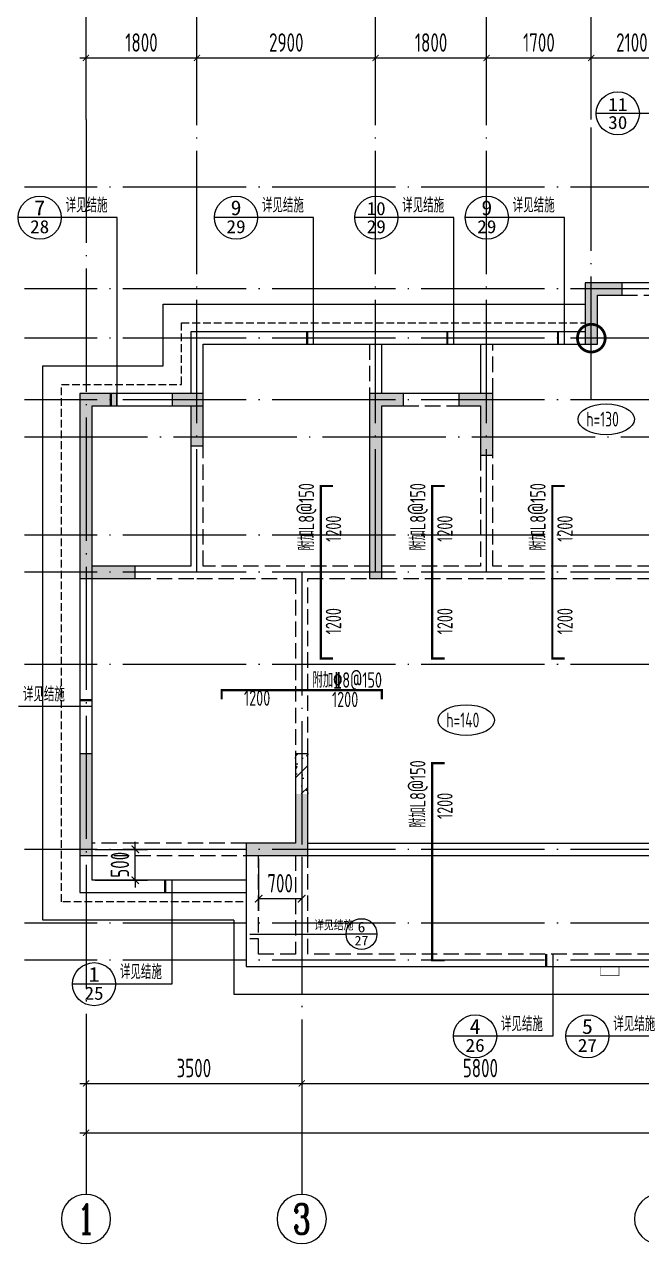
# Model space of a CAD drawing. Extents: x -668857 to 143095, y -247466 to 228182.
# Drawn here: x -214522 to -204506, y -149227 to -129433 of the extents above; entities that cross this region are included whole.
import ezdxf
from ezdxf.enums import TextEntityAlignment as Align

# ---------------------------------------------------------------- set-up
doc = ezdxf.new("R2010")
doc.units = 0
doc.header["$LTSCALE"] = 1000
for name, pattern in [('#P_--_20B1_001_t3$0$DASH', [0.35, 0.25, -0.1]), ('DASH', [0.35, 0.25, -0.1]), ('DOTE', [2.4200000000000004, 2, -0.2, 0.02, -0.2])]:
    doc.linetypes.add(name, pattern=pattern)
doc.layers.get('0').update_dxf_attribs({"linetype": 'CONTINUOUS'})
doc.layers.get('DEFPOINTS').update_dxf_attribs({"linetype": 'CONTINUOUS'})
doc.layers.add('+公共字体', color=7, linetype='CONTINUOUS', lineweight=20)
for name, color, linetype in [('A-AXIS', 1, 'CONTINUOUS'), ('A-DOTE', 10, 'DOTE'), ('AXIS_NUM', 7, 'CONTINUOUS'), ('DIM_IDEN', 67, 'CONTINUOUS'), ('HATCH', 8, 'CONTINUOUS'), ('PUB_TEXT', 2, 'CONTINUOUS'), ('ROOF', 183, 'CONTINUOUS'), ('S-B板标注', 3, 'CONTINUOUS'), ('S-B板配筋', 6, 'CONTINUOUS'), ('S-B板配筋号', 7, 'CONTINUOUS'), ('S-C承台编号', 6, 'CONTINUOUS'), ('S-L主梁线', 4, 'DASH'), ('S-Q墙填充', 252, 'CONTINUOUS'), ('S-Q墙实线', 6, 'CONTINUOUS'), ('S-Q墙标注', 3, 'CONTINUOUS'), ('S-Y一般标注', 3, 'CONTINUOUS'), ('看线', 251, 'CONTINUOUS')]:
    doc.layers.add(name, color=color, linetype=linetype)
doc.styles.add('_TCH_AXIS', font='COMPLEX', dxfattribs={"bigfont": 'GBCBIG'})
doc.styles.add('_TCH_LABEL', font='simhei.ttf')
doc.styles.add('TSSD_Axis', font='complex.shx', dxfattribs={"width": 0.7, "bigfont": 'hztxt.shx'})
doc.styles.add('TSSD_DIMENSION', font='Tssdeng.shx', dxfattribs={"width": 0.7, "bigfont": 'tssdchn.shx'})
doc.styles.add('TSSD_REIN', font='tssdeng.shx', dxfattribs={"width": 0.7, "height": 300, "bigfont": 'tssdchn.shx'})
doc.styles.add('结构文字', font='zstxt.shx', dxfattribs={"width": 0.7, "bigfont": 'zshz.shx'})
doc.dimstyles.new('STRUCK', dxfattribs={"dimtxt": 400, "dimasz": 121, "dimexe": 200, "dimexo": 150, "dimgap": 115, "dimtad": 1, "dimdec": 0, "dimdsep": 46, "dimtxsty": '结构文字', "dimblk": 'ARCHTICK', "dimcen": 400, "dimclrd": 3, "dimclre": 3, "dimclrt": 7, "dimadec": 0, "dimazin": 0, "dimtfac": 1, "dimtdec": 0, "dimtix": 1, "dimtmove": 2, "dimatfit": 3, "dimldrblk": '_DIMX', "dimfxl": 0, "dimtolj": 1, "dimtzin": 0, "dimarcsym": 0})
doc.dimstyles.new('TSSD_100_100', dxfattribs={"dimtxt": 300, "dimasz": 100, "dimexe": 100, "dimexo": 250, "dimgap": 100, "dimtad": 1, "dimdec": 0, "dimzin": 0, "dimdsep": 46, "dimtxsty": 'TSSD_DIMENSION', "dimblk": 'ARCHTICK', "dimcen": 0, "dimdle": 100, "dimclrt": 7, "dimadec": 0, "dimazin": 0, "dimtfac": 1, "dimtdec": 0, "dimtix": 1, "dimtmove": 2, "dimatfit": 3, "dimldrblk": 'ARCHTICK', "dimfxl": 0, "dimtolj": 1, "dimtzin": 0, "dimarcsym": 0})

# ---------------------------------------------------------------- blocks, each defined once
blk = doc.blocks.new('_ArchTick')
at = {"color": 0, "linetype": 'ByBlock', "const_width": 0.15}
blk.add_lwpolyline([(-0.5, -0.5), (0.5, 0.5)], dxfattribs=at)
blk = doc.blocks.new('*D97')
at = {"layer": 'DEFPOINTS', "color": 0}
for p in [(6400.000007115304, 19249.92988687142), (4600.000007999945, 18249.92988687142), (6400.000007115304, 18249.92988687142)]:
    blk.add_point(p, dxfattribs=at)
at = {"layer": 'S-Y一般标注', "color": 0, "lineweight": -2}
for p, q in [((4500.000007999945, 19249.92988687142), (6500.000007115304, 19249.92988687142)), ((4600.000007999945, 18499.92988687142), (4600.000007999945, 19349.92988687142)), ((6400.000007115304, 18499.92988687142), (6400.000007115304, 19349.92988687142))]:
    blk.add_line(p, q, dxfattribs=at)
at = {"layer": 'S-Y一般标注', "color": 0, "lineweight": -2, "xscale": 100, "yscale": 100, "zscale": 100, "rotation": 180}
blk.add_blockref('_ArchTick', (4600.000007999945, 19249.92988687142), dxfattribs=at)
at = {"layer": 'S-Y一般标注', "color": 0, "lineweight": -2, "xscale": 100, "yscale": 100, "zscale": 100}
blk.add_blockref('_ArchTick', (6400.000007115304, 19249.92988687142), dxfattribs=at)
at = {"layer": 'S-Y一般标注', "color": 7, "insert": (5500.000007557624, 19499.92988687142), "char_height": 300, "attachment_point": 5, "style": 'TSSD_DIMENSION'}
blk.add_mtext('\\A1;1800', dxfattribs=at)
blk = doc.blocks.new('*D98')
at = {"layer": 'DEFPOINTS', "color": 0}
for p in [(9300.000007224618, 19249.92988687142), (6400.000007115304, 18249.92988687142), (9300.000007224618, 18249.92988687142)]:
    blk.add_point(p, dxfattribs=at)
at = {"layer": 'S-Y一般标注', "color": 0, "lineweight": -2}
for p, q in [((6300.000007115304, 19249.92988687142), (9400.000007224618, 19249.92988687142)), ((6400.000007115304, 18499.92988687142), (6400.000007115304, 19349.92988687142)), ((9300.000007224618, 18499.92988687142), (9300.000007224618, 19349.92988687142))]:
    blk.add_line(p, q, dxfattribs=at)
at = {"layer": 'S-Y一般标注', "color": 0, "lineweight": -2, "xscale": 100, "yscale": 100, "zscale": 100, "rotation": 180}
blk.add_blockref('_ArchTick', (6400.000007115304, 19249.92988687142), dxfattribs=at)
at = {"layer": 'S-Y一般标注', "color": 0, "lineweight": -2, "xscale": 100, "yscale": 100, "zscale": 100}
blk.add_blockref('_ArchTick', (9300.000007224618, 19249.92988687142), dxfattribs=at)
at = {"layer": 'S-Y一般标注', "color": 7, "insert": (7850.000007169961, 19499.92988687142), "char_height": 300, "attachment_point": 5, "style": 'TSSD_DIMENSION'}
blk.add_mtext('\\A1;2900', dxfattribs=at)
blk = doc.blocks.new('*D99')
at = {"layer": 'DEFPOINTS', "color": 0}
for p in [(11100.00000784831, 19249.92988687142), (9300.000007224618, 18249.92988687142), (11100.00000784831, 18249.92988687142)]:
    blk.add_point(p, dxfattribs=at)
at = {"layer": 'S-Y一般标注', "color": 0, "lineweight": -2}
for p, q in [((9200.000007224618, 19249.92988687142), (11200.00000784831, 19249.92988687142)), ((9300.000007224618, 18499.92988687142), (9300.000007224618, 19349.92988687142)), ((11100.00000784831, 18499.92988687142), (11100.00000784831, 19349.92988687142))]:
    blk.add_line(p, q, dxfattribs=at)
at = {"layer": 'S-Y一般标注', "color": 0, "lineweight": -2, "xscale": 100, "yscale": 100, "zscale": 100, "rotation": 180}
blk.add_blockref('_ArchTick', (9300.000007224618, 19249.92988687142), dxfattribs=at)
at = {"layer": 'S-Y一般标注', "color": 0, "lineweight": -2, "xscale": 100, "yscale": 100, "zscale": 100}
blk.add_blockref('_ArchTick', (11100.00000784831, 19249.92988687142), dxfattribs=at)
at = {"layer": 'S-Y一般标注', "color": 7, "insert": (10200.00000753647, 19499.92988687142), "char_height": 300, "attachment_point": 5, "style": 'TSSD_DIMENSION'}
blk.add_mtext('\\A1;1800', dxfattribs=at)
blk = doc.blocks.new('*D100')
at = {"layer": 'DEFPOINTS', "color": 0}
for p in [(12800.00000673864, 19249.92988687142), (11100.00000784831, 18249.92988687142), (12800.00000673864, 18249.92988687142)]:
    blk.add_point(p, dxfattribs=at)
at = {"layer": 'S-Y一般标注', "color": 0, "lineweight": -2}
for p, q in [((11000.00000784831, 19249.92988687142), (12900.00000673864, 19249.92988687142)), ((11100.00000784831, 18499.92988687142), (11100.00000784831, 19349.92988687142)), ((12800.00000673864, 18499.92988687142), (12800.00000673864, 19349.92988687142))]:
    blk.add_line(p, q, dxfattribs=at)
at = {"layer": 'S-Y一般标注', "color": 0, "lineweight": -2, "xscale": 100, "yscale": 100, "zscale": 100, "rotation": 180}
blk.add_blockref('_ArchTick', (11100.00000784831, 19249.92988687142), dxfattribs=at)
at = {"layer": 'S-Y一般标注', "color": 0, "lineweight": -2, "xscale": 100, "yscale": 100, "zscale": 100}
blk.add_blockref('_ArchTick', (12800.00000673864, 19249.92988687142), dxfattribs=at)
at = {"layer": 'S-Y一般标注', "color": 7, "insert": (11950.00000729348, 19499.92988687142), "char_height": 300, "attachment_point": 5, "style": 'TSSD_DIMENSION'}
blk.add_mtext('\\A1;1700', dxfattribs=at)
blk = doc.blocks.new('*D101')
at = {"layer": 'DEFPOINTS', "color": 0}
for p in [(14900.00000734278, 19249.92988687142), (12800.00000673864, 18249.92988687142), (14900.00000734278, 18249.92988687142)]:
    blk.add_point(p, dxfattribs=at)
at = {"layer": 'S-Y一般标注', "color": 0, "lineweight": -2}
for p, q in [((12700.00000673864, 19249.92988687142), (15000.00000734278, 19249.92988687142)), ((12800.00000673864, 18499.92988687142), (12800.00000673864, 19349.92988687142)), ((14900.00000734278, 18499.92988687142), (14900.00000734278, 19349.92988687142))]:
    blk.add_line(p, q, dxfattribs=at)
at = {"layer": 'S-Y一般标注', "color": 0, "lineweight": -2, "xscale": 100, "yscale": 100, "zscale": 100, "rotation": 180}
blk.add_blockref('_ArchTick', (12800.00000673864, 19249.92988687142), dxfattribs=at)
at = {"layer": 'S-Y一般标注', "color": 0, "lineweight": -2, "xscale": 100, "yscale": 100, "zscale": 100}
blk.add_blockref('_ArchTick', (14900.00000734278, 19249.92988687142), dxfattribs=at)
at = {"layer": 'S-Y一般标注', "color": 7, "insert": (13458.0776215092, 19499.92988687142), "char_height": 300, "attachment_point": 5, "style": 'TSSD_DIMENSION'}
blk.add_mtext('\\A1;2100', dxfattribs=at)
blk = doc.blocks.new('*D119')
at = {"layer": 'DEFPOINTS', "color": 0}
for p in [(54600.00000724569, 20049.92988687142), (4600.000007999945, 18249.92988687142), (54600.00000724569, 18249.92988687142)]:
    blk.add_point(p, dxfattribs=at)
at = {"layer": 'S-Y一般标注', "color": 0, "lineweight": -2}
for p, q in [((4500.000007999945, 20049.92988687142), (54700.00000724569, 20049.92988687142)), ((4600.000007999945, 18499.92988687142), (4600.000007999945, 20149.92988687142)), ((54600.00000724569, 18499.92988687142), (54600.00000724569, 20149.92988687142))]:
    blk.add_line(p, q, dxfattribs=at)
at = {"layer": 'S-Y一般标注', "color": 0, "lineweight": -2, "xscale": 100, "yscale": 100, "zscale": 100, "rotation": 180}
blk.add_blockref('_ArchTick', (4600.000007999945, 20049.92988687142), dxfattribs=at)
at = {"layer": 'S-Y一般标注', "color": 0, "lineweight": -2, "xscale": 100, "yscale": 100, "zscale": 100}
blk.add_blockref('_ArchTick', (54600.00000724569, 20049.92988687142), dxfattribs=at)
at = {"layer": 'S-Y一般标注', "color": 7, "insert": (29600.00000762282, 20299.92988687142), "char_height": 300, "attachment_point": 5, "style": 'TSSD_DIMENSION'}
blk.add_mtext('\\A1;50000', dxfattribs=at)
blk = doc.blocks.new('ts_axno')
at = {"color": 0, "linetype": 'ByBlock', "lineweight": -2}
blk.add_circle((0, 0), 0.5, dxfattribs=at)
at = {"color": 0, "linetype": 'ByBlock', "lineweight": -2, "style": 'TSSD_Axis', "width": 0.7}
blk.add_attdef('A', text='', height=0.6, dxfattribs=at).set_placement((0, 0), align=Align.MIDDLE_CENTER)
blk = doc.blocks.new('*D134')
at = {"layer": 'DEFPOINTS', "color": 0}
for p in [(8100.000007828232, 3600.047255706624), (13900.00000730483, 3600.047255706624), (13900.00000730483, 2600.047255706624)]:
    blk.add_point(p, dxfattribs=at)
at = {"layer": 'S-Y一般标注', "color": 0, "lineweight": -2}
for p, q in [((8100.000007828232, 3350.047255706624), (8100.000007828232, 2500.047255706624)), ((13900.00000730483, 3350.047255706624), (13900.00000730483, 2500.047255706624)), ((8000.000007828232, 2600.047255706624), (14000.00000730483, 2600.047255706624))]:
    blk.add_line(p, q, dxfattribs=at)
at = {"layer": 'S-Y一般标注', "color": 0, "lineweight": -2, "xscale": 100, "yscale": 100, "zscale": 100, "rotation": 180}
blk.add_blockref('_ArchTick', (8100.000007828232, 2600.047255706624), dxfattribs=at)
at = {"layer": 'S-Y一般标注', "color": 0, "lineweight": -2, "xscale": 100, "yscale": 100, "zscale": 100}
blk.add_blockref('_ArchTick', (13900.00000730483, 2600.047255706624), dxfattribs=at)
at = {"layer": 'S-Y一般标注', "color": 7, "insert": (11000.00000756653, 2850.047255706624), "char_height": 300, "attachment_point": 5, "style": 'TSSD_DIMENSION'}
blk.add_mtext('\\A1;5800', dxfattribs=at)
blk = doc.blocks.new('*D142')
at = {"layer": 'DEFPOINTS', "color": 0}
for p in [(4600.000008000119, 3600.047255706624), (54600.00000724586, 3600.047255706624), (54600.00000724586, 1800.047255706624)]:
    blk.add_point(p, dxfattribs=at)
at = {"layer": 'S-Y一般标注', "color": 0, "lineweight": -2}
for p, q in [((4600.000008000119, 3350.047255706624), (4600.000008000119, 1700.047255706624)), ((54600.00000724586, 3350.047255706624), (54600.00000724586, 1700.047255706624)), ((4500.000008000119, 1800.047255706624), (54700.00000724586, 1800.047255706624))]:
    blk.add_line(p, q, dxfattribs=at)
at = {"layer": 'S-Y一般标注', "color": 0, "lineweight": -2, "xscale": 100, "yscale": 100, "zscale": 100, "rotation": 180}
blk.add_blockref('_ArchTick', (4600.000008000119, 1800.047255706624), dxfattribs=at)
at = {"layer": 'S-Y一般标注', "color": 0, "lineweight": -2, "xscale": 100, "yscale": 100, "zscale": 100}
blk.add_blockref('_ArchTick', (54600.00000724586, 1800.047255706624), dxfattribs=at)
at = {"layer": 'S-Y一般标注', "color": 7, "insert": (29600.00000762299, 2050.047255706624), "char_height": 300, "attachment_point": 5, "style": 'TSSD_DIMENSION'}
blk.add_mtext('\\A1;50000', dxfattribs=at)
blk = doc.blocks.new('*D144')
at = {"layer": 'DEFPOINTS', "color": 0}
for p in [(4600.000008000119, 3600.047255706624), (8100.000007828232, 3600.047255706624), (8100.000007828232, 2600.047255706624)]:
    blk.add_point(p, dxfattribs=at)
at = {"layer": 'S-Y一般标注', "color": 0, "lineweight": -2}
for p, q in [((4600.000008000119, 3350.047255706624), (4600.000008000119, 2500.047255706624)), ((8100.000007828232, 3350.047255706624), (8100.000007828232, 2500.047255706624)), ((4500.000008000119, 2600.047255706624), (8200.000007828232, 2600.047255706624))]:
    blk.add_line(p, q, dxfattribs=at)
at = {"layer": 'S-Y一般标注', "color": 0, "lineweight": -2, "xscale": 100, "yscale": 100, "zscale": 100, "rotation": 180}
blk.add_blockref('_ArchTick', (4600.000008000119, 2600.047255706624), dxfattribs=at)
at = {"layer": 'S-Y一般标注', "color": 0, "lineweight": -2, "xscale": 100, "yscale": 100, "zscale": 100}
blk.add_blockref('_ArchTick', (8100.000007828232, 2600.047255706624), dxfattribs=at)
at = {"layer": 'S-Y一般标注', "color": 7, "insert": (6350.000007914176, 2850.047255706624), "char_height": 300, "attachment_point": 5, "style": 'TSSD_DIMENSION'}
blk.add_mtext('\\A1;3500', dxfattribs=at)
blk = doc.blocks.new('20210729.21383035')
at = {"color": 30, "const_width": 8}
blk.add_lwpolyline([(9049.999999321764, 450.0015217886539), (9049.999999321764, 300.0015217886539), (9349.999999321764, 300.0015217886539), (9349.99999932549, 450.0020354919834)], dxfattribs=at)
at = {"layer": 'ROOF', "ltscale": 0.8}
for points in [[(3100.012183812447, 1200.002035888028), (0, 1200.002035888028), (0, 10200.00204402721), (1949.999999115244, 10200.00204402721), (1949.999999115244, 11200.0020375445), (8800.001013990957, 11200.00203815737)], [(3249.999999829335, 1850.002035888028), (800, 1850.002035888028), (800, 9550.002044027206), (2599.999999115244, 9550.002044027206), (2599.999999115244, 10550.0020375445), (8800.001013990957, 10550.00203815737)]]:
    blk.add_lwpolyline(points, dxfattribs=at)
at = {"layer": '看线', "color": 202, "linetype": '#P_--_20B1_001_t3$0$DASH', "ltscale": 0.5}
blk.add_lwpolyline([(3249.999999829335, 1500.002035888028), (300, 1500.002035888028), (300, 9900.002044027206), (2249.999999115244, 9900.002044027206), (2249.999999115244, 10900.0020375445), (8800.001013990957, 10900.00203815737)], dxfattribs=at)
at = {"layer": '看线', "color": 201}
blk.add_lwpolyline([(3100.012183812447, 1200.002044329245), (3100.012187774293, 0.002045009168796241), (23300.00261383213, 3.492459654808044e-10), (23299.99741366948, 1499.999998830666), (25699.99999962281, 1499.99999882892)], dxfattribs=at)
blk = doc.blocks.new('20210803.22403995')
at = {"layer": '+公共字体', "color": 2, "const_width": 45}
blk.add_lwpolyline([(-856038.1477171783, -168386.5340418504, 0.9999999999999999), (-856038.1477171783, -167936.5340418504, 0.9999999999999999), (-856038.1477171783, -168386.5340418504, -1)], format="xyb", dxfattribs=at)
blk = doc.blocks.new('20210808.03393248')
at = {"layer": 'HATCH'}
h = blk.add_hatch(dxfattribs=at)
h.set_pattern_fill('ARMORED', color=252, scale=50, style=0)
h.set_pattern_definition([(49.99999999999999, (-42999.95431012545, -0.001852354573202319), (358.6300913003767, -31.37606749129755), [37.5, -412.5]), (355, (-42999.95431012545, -0.001852354573202319), (-69.3756668065, 376.0960668500059), [30, -330]), (100.4514, (-42970.06847012545, -2.616522354573202), (289.2546908570108, 344.7197710304768), [31.870095, -350.571056]), (46.18420000000002, (-42999.95431012545, 99.9981476454268), (533.6205243128222, -82.75950716450905), [56.24999999999999, -618.7499999999998]), (96.6356, (-42955.48593762545, 93.1014941454268), (467.3313527743517, 487.0589354502209), [47.805144, -525.8565]), (351.1842, (-42999.95431012545, 99.9981476454268), (467.3309725668136, 487.0593004626623), [45, -495]), (21, (-42949.95431012545, 74.9981476454268), (298.4535260592309, -201.3094453326694), [37.5, -412.5]), (326.0000000000001, (-42949.95431012545, 74.9981476454268), (121.6576659607909, 362.5750225234265), [30, -330]), (71.4514, (-42925.08319362545, 58.22234464542679), (420.111314290745, 161.2652483549762), [31.870095, -350.571056]), (37.50000000000001, (-42999.95431012545, -0.001852354573202319), (6.079927658645334, 166.4469269156558), [0, -326, 0, -335, 0, -331.25]), (7.499999999999999, (-42999.95431012545, -0.001852354573202319), (131.5347687210743, 197.2058559411801), [0, -191, 0, -318.5, 0, -126.25]), (327.5, (-43111.45431012545, -0.001852354573202319), (266.9112180862045, -11.27743586718988), [0, -125, 0, -390, 0, -517.5]), (317.5, (-43161.45431012545, -0.001852354573202319), (291.5930846711931, 50.05249116615887), [0, -162.5, 0, -259, 0, -367.5]), (45, (-42999.95431012545, -0.001852354573202319), (-176.7766952966369, 176.7766952966369), [])])
h.paths.add_polyline_path([(77660.4658103301, -101270.4596668315), (77460.4658103301, -101270.4596668315), (77460.4658103301, -101920.459678316), (77660.4658103301, -101920.459678316)])
at = {"layer": 'S-Q墙填充'}
h = blk.add_hatch(color=252, dxfattribs=at)
h.dxf.hatch_style = 1
h.paths.add_polyline_path([(82360.45494507591, -93820.4573581905), (82760.37041005364, -93820.4573581905), (82760.37041005364, -93620.4573581905), (82160.45494507591, -93620.45735819047), (82160.45494507591, -94620.45774307993), (82360.45494507591, -94620.45774307993)])
h = blk.add_hatch(color=252, dxfattribs=at)
h.dxf.hatch_style = 1
h.paths.add_polyline_path([(74160.45379356481, -95620.45774996752), (74560.45274044212, -95620.45774996752), (74560.45274044212, -95420.45774996752), (73960.45379356481, -95420.45774996752), (73960.45379356481, -98420.45592997613), (74860.45767968253, -98420.45592997613), (74860.45767968253, -98220.45592997613), (74160.45379356481, -98220.45592997613)])
h = blk.add_hatch(color=252, dxfattribs=at)
h.dxf.hatch_style = 1
h.paths.add_polyline_path([(75960.46541502967, -95420.45759763126), (75460.5503152262, -95420.45835918252), (75460.55061989842, -95620.45835918229), (75760.46541502967, -95620.45790230372), (75760.46541502967, -96270.43292554101), (75960.46541502967, -96270.43292554101)])
h = blk.add_hatch(color=252, dxfattribs=at)
h.dxf.hatch_style = 1
h.paths.add_polyline_path([(78660.46530338435, -95420.45774996749), (78660.46530338435, -98420.45592997613), (78860.46530338435, -98420.45592997613), (78860.46530338435, -95620.45774996752), (79210.46530278481, -95620.45774996752), (79210.46530278481, -95420.45774996752)])
h = blk.add_hatch(color=252, dxfattribs=at)
h.dxf.hatch_style = 1
h.paths.add_polyline_path([(80460.46505294798, -95620.45774243271), (80460.46505294798, -96420.45774274209), (80660.46505294798, -96420.45774274209), (80660.46505294798, -95420.45774305143), (80110.54599885136, -95420.45774191726), (80110.5459984389, -95620.45774171103)])
h = blk.add_hatch(color=252, dxfattribs=at)
h.dxf.hatch_style = 1
h.paths.add_polyline_path([(74160.4658108278, -102920.4577569455), (74160.4658108278, -101270.457814477), (73960.4658108278, -101270.457814477), (73960.4658108278, -102920.4577569455)])
h = blk.add_hatch(color=252, dxfattribs=at)
h.dxf.hatch_style = 1
h.paths.add_polyline_path([(77660.46581033, -101920.4578259614), (77460.46581033, -101920.4578259614), (77460.46581033, -102720.4577565071), (76760.453794475, -102720.4577503698), (76660.46693021449, -102720.4577569454), (76660.46694424434, -102920.4577569454), (76760.45379272156, -102920.4577494931), (77660.46581033, -102920.4577573838)])
at = {"layer": 'S-L主梁线', "linetype": 'ByBlock', "lineweight": 18}
for p, q in [((84260.31954824022, -93620.45700463964), (82760.37041005364, -93620.45735819047)), ((75760.46708889911, -94420.45774307993), (75760.46556719928, -95420.45790230326)), ((78760.45478853525, -94420.45774307993), (75760.46708889911, -94420.45774307993)), ((80560.46505294798, -94420.45774307993), (78760.45478853525, -94420.45774307993)), ((82160.45494507591, -94420.45774307993), (80560.46505294798, -94420.45774307993)), ((78860.45584002568, -94620.45774307993), (80460.46505294798, -94620.45774307993)), ((78860.46425190498, -95420.45774996749), (78860.45584002568, -94620.45774307993)), ((80460.46505294798, -94620.4577430799), (80460.46505294798, -95420.45774263894)), ((75460.55042259296, -95420.45835918235), (74560.452782657, -95420.45774996749)), ((80110.54599885136, -95420.45774226706), (79210.46530278481, -95420.45775042044)), ((75760.46541502961, -96270.43281018783), (75760.46686321596, -98220.4559299761)), ((75760.46686321596, -98220.45592997613), (74860.45767968253, -98220.45592997613)), ((73960.45423864736, -98420.45592997613), (73960.4658108268, -101270.4580372359)), ((77660.46581033, -102720.4578259614), (83260.466744793, -102720.4578259614)), ((73960.4658108278, -102920.4577569455), (73960.46142732905, -103520.4577569455)), ((76660.46694424434, -102920.4577569455), (76660.45379359828, -104720.4782575596)), ((77660.46581033, -102920.4578259614), (83260.466744793, -102920.4578259614)), ((73960.46142732905, -103520.4577569455), (76660.46694397589, -103520.4577569455)), ((76660.45379359828, -104720.4782575596), (77560.48745243199, -104720.2936239112)), ((77560.46693834977, -104720.2936260154), (95560.44260448113, -104720.2936260154))]:
    blk.add_line(p, q, dxfattribs=at)
at = {"layer": 'S-L主梁线', "linetype": 'DASH', "lineweight": 18}
for p, q in [((82760.37036062672, -93820.4573581905), (84260.31955318044, -93820.50119459018)), ((75960.46556719998, -95420.45759763103), (75960.46678455942, -94620.4577430799)), ((75960.46678455942, -94620.45774307993), (78660.45584001462, -94620.45774307993)), ((78660.45584001462, -94620.45774307993), (78660.46425189392, -95420.45774996749)), ((80660.46505294798, -94620.45774307993), (82160.45494507591, -94620.45774307993)), ((80660.46505294798, -95420.45774305143), (80660.46505294798, -94620.45774307993)), ((74560.45270985807, -95620.45774996749), (75460.55051253171, -95620.45835918246)), ((79210.46530278481, -95620.45774951458), (80110.5459984389, -95620.45774136123)), ((75960.46686321602, -98220.45592997613), (75960.46541502973, -96270.43292554101)), ((80460.46505294798, -96420.45774274209), (80460.46505294798, -98220.45592997613)), ((80660.46505294798, -98220.45592997613), (80660.46505294798, -96420.45774274209)), ((77560.46568324964, -98220.45592997613), (75960.46686321602, -98220.45592997613)), ((78660.46530338435, -98220.45592997613), (77560.46568324964, -98220.45592997613)), ((80460.46505294798, -98220.45592997613), (78860.46530338435, -98220.45592997613)), ((83260.46551536402, -98220.45592997613), (80660.46505294798, -98220.45592997613)), ((74160.4658108278, -101270.457814477), (74160.45423864934, -98420.45592997613)), ((74860.45767968253, -98420.45592997613), (75860.46693748108, -98420.45592997613)), ((75860.46693748108, -98420.45592997613), (77460.46568755747, -98420.45592997613)), ((77460.46568755747, -98420.45592997613), (77460.46581033, -101270.457814477)), ((77660.46568755747, -98420.45592997613), (78660.46530338435, -98420.45592997613)), ((77660.46581033, -101270.4573886202), (77660.46568755747, -98420.45592997613)), ((78860.46530338435, -98420.45592997613), (80560.46505294798, -98420.45592997613)), ((80560.46505294798, -98420.45592997613), (83260.46597406466, -98420.45592997613)), ((76660.46681143017, -102720.4577569455), (74160.4658108278, -102720.4577569455)), ((74160.45266018173, -103320.4577569455), (74160.45266018173, -102920.4577569455)), ((74160.4658108278, -102920.4577569455), (76660.46694397589, -102920.4577569455)), ((76860.45379359828, -104520.4372251861), (76860.45379359828, -102920.4577503698)), ((77460.46587300347, -102920.4577556303), (77460.4668756891, -104520.3141380067)), ((77660.4668756763, -104520.2936260154), (77660.46587300353, -102920.4577573838)), ((76660.46681143017, -103320.4577569455), (74160.45266018173, -103320.4577569455)), ((77460.4668756891, -104520.3141380067), (76860.45379359828, -104520.4372251861)), ((83260.46690549207, -104520.2936260154), (77660.4668756763, -104520.2936260154))]:
    blk.add_line(p, q, dxfattribs=at)
at = {"layer": 'S-Q墙实线'}
for points in [[(82360.45494507591, -93820.4573581905), (82760.37041005364, -93820.4573581905), (82760.37041005364, -93620.4573581905), (82160.45494507591, -93620.45735819047), (82160.45494507591, -94620.45774307993), (82360.45494507591, -94620.45774307993)], [(74160.45379356481, -95620.45774996752), (74560.45274044212, -95620.45774996752), (74560.45274044212, -95420.45774996752), (73960.45379356481, -95420.45774996752), (73960.45379356481, -98420.45592997613), (74860.45767968253, -98420.45592997613), (74860.45767968253, -98220.45592997613), (74160.45379356481, -98220.45592997613)], [(75960.46541502967, -95420.45759763126), (75460.5503152262, -95420.45835918252), (75460.55061989842, -95620.45835918229), (75760.46541502967, -95620.45790230372), (75760.46541502967, -96270.43292554101), (75960.46541502967, -96270.43292554101)], [(78660.46530338435, -95420.45774996749), (78660.46530338435, -98420.45592997613), (78860.46530338435, -98420.45592997613), (78860.46530338435, -95620.45774996752), (79210.46530278481, -95620.45774996752), (79210.46530278481, -95420.45774996752)], [(80460.46505294798, -95620.45774243271), (80460.46505294798, -96420.45774274209), (80660.46505294798, -96420.45774274209), (80660.46505294798, -95420.45774305143), (80110.54599885136, -95420.45774191726), (80110.5459984389, -95620.45774171103)], [(74160.4658108278, -102920.4577569455), (74160.4658108278, -101270.457814477), (73960.4658108278, -101270.457814477), (73960.4658108278, -102920.4577569455)]]:
    blk.add_lwpolyline(points, close=True, dxfattribs=at)
blk.add_lwpolyline([(76760.45378658333, -102720.4577499314), (76660.46693021449, -102720.4577569454), (76660.46694424434, -102920.4577569454), (76760.45379272156, -102920.4577494931), (77660.46581033, -102920.4577573838), (77660.46581033, -101270.457814477), (77460.46581033, -101270.457814477), (77460.46581033, -102720.4577565071), (76760.453794475, -102720.4577503698)], dxfattribs=at)
blk = doc.blocks.new('*D481')
at = {"layer": 'DEFPOINTS', "color": 0}
for p in [(-211958.6359679654, 202188.8268666505), (-211258.6148827623, 202188.8268666505), (-211958.6359679654, 201388.8268666505)]:
    blk.add_point(p, dxfattribs=at)
at = {"layer": 'S-Q墙标注', "color": 3, "lineweight": -2}
for p, q in [((-211958.6359679654, 202038.8268666505), (-211958.6359679654, 201188.8268666505)), ((-211258.6148827623, 202038.8268666505), (-211258.6148827623, 201188.8268666505)), ((-211258.6148827623, 201388.8268666505), (-211958.6359679654, 201388.8268666505))]:
    blk.add_line(p, q, dxfattribs=at)
at = {"layer": 'S-Q墙标注', "color": 3, "lineweight": -2, "xscale": 121, "yscale": 121, "zscale": 121, "rotation": 180}
blk.add_blockref('_ArchTick', (-211958.6359679654, 201388.8268666505), dxfattribs=at)
at = {"layer": 'S-Q墙标注', "color": 3, "lineweight": -2, "xscale": 121, "yscale": 121, "zscale": 121}
blk.add_blockref('_ArchTick', (-211258.6148827623, 201388.8268666505), dxfattribs=at)
at = {"layer": 'S-Q墙标注', "color": 7, "insert": (-211608.6254253639, 201638.8268666505), "char_height": 300, "attachment_point": 5, "style": 'TSSD_REIN'}
blk.add_mtext('\\A1;700', dxfattribs=at)
blk = doc.blocks.new('_DIMX')
blk.add_line((-150, 0), (150, 0))
at = {"const_width": 50}
blk.add_lwpolyline([(-70, -70), (70, 70)], dxfattribs=at)
blk = doc.blocks.new('*D482')
at = {"layer": 'DEFPOINTS', "color": 0}
for p in [(-214758.6274958577, 202188.7929446579), (-213958.6377369934, 202188.7929446579), (-214758.6377369934, 201688.7925457329)]:
    blk.add_point(p, dxfattribs=at)
at = {"layer": 'S-Q墙标注', "color": 3, "lineweight": -2}
for p, q in [((-213958.6377369934, 202188.7929446579), (-213958.6377369934, 202309.7929446579)), ((-214608.6274958577, 202188.7929446579), (-213758.6377369934, 202188.7929446579)), ((-213958.6377369934, 201688.7925457329), (-213958.6377369934, 202188.7929446579)), ((-214608.6377369934, 201688.7925457329), (-213758.6377369934, 201688.7925457329)), ((-213958.6377369934, 201688.7925457329), (-213958.6377369934, 201567.7925457329))]:
    blk.add_line(p, q, dxfattribs=at)
at = {"layer": 'S-Q墙标注', "color": 3, "lineweight": -2, "xscale": 121, "yscale": 121, "zscale": 121}
for p, rotation in [((-213958.6377369934, 202188.7929446579), 270), ((-213958.6377369934, 201688.7925457329), 90)]:
    blk.add_blockref('_ArchTick', p, dxfattribs=dict(at, rotation=rotation))
at = {"layer": 'S-Q墙标注', "color": 7, "insert": (-214208.6377369935, 201938.7927451953), "char_height": 300, "attachment_point": 5, "rotation": 90, "style": 'TSSD_REIN'}
blk.add_mtext('\\A1;500', dxfattribs=at)
blk = doc.blocks.new('20210810.07335079')
at = {"layer": 'DIM_IDEN'}
for p, q in [((11295.1496863605, 16253.10266205453), (10595.1496863605, 16253.10266205453)), ((12204.1660046028, 16253.10266205453), (11295.1496863605, 16253.10266205453)), ((1913.983410168905, 14561.43650666886), (1213.983410168905, 14561.43650666886)), ((2822.999728411203, 14561.43650666886), (1913.983410168905, 14561.43650666886)), ((2822.999728527735, 11504.62703995331), (2822.999728411203, 14561.43650666886)), ((5100.648381253472, 14561.43650666886), (4400.648381253472, 14561.43650666886)), ((6009.66469949577, 14561.43650666886), (5100.648381253472, 14561.43650666886)), ((6009.664700410794, 12504.62707247346), (6009.66469949577, 14561.43650666886)), ((7376.020695490646, 14561.43650666886), (6676.020695490646, 14561.43650666886)), ((8285.037013732945, 14561.43650666886), (7376.020695490646, 14561.43650666886)), ((8285.037013761234, 12504.62707266834), (8285.037013732945, 14561.43650666886)), ((9170.078464933438, 14561.43648303027), (8470.078464933438, 14561.43648303027)), ((10079.09478317574, 14561.43648303027), (9170.078464933438, 14561.43648303027)), ((10079.09478319017, 12504.62707270693), (10079.09478317574, 14561.43648303027)), ((1690.036952608032, 6622.570713898749), (1221.766083500348, 6622.570713898749)), ((2415.88478891016, 6622.570714718895), (1690.036952608032, 6622.570713898749)), ((3705.802523488412, 3804.627072920906), (3705.802522382583, 2116.204595448624)), ((4973.054068722762, 2929.947305875481), (5419.839836292434, 2929.947305055335)), ((5419.839836292434, 2929.947305055335), (6536.212891780538, 2929.947305055335)), ((7036.212891780538, 2929.947305055335), (6536.212891780538, 2929.947305055335)), ((9888.907974078087, 2604.63441437966), (9888.907972421963, 1270.292560349335)), ((2796.786204140284, 2116.204595448624), (2096.786204140284, 2116.204595448624)), ((3705.802522382583, 2116.204595448624), (2796.786204140284, 2116.204595448624)), ((8979.891654179664, 1270.292560349335), (8279.891654179664, 1270.292560349335)), ((9888.907972421963, 1270.292560349335), (8979.891654179664, 1270.292560349335)), ((10802.60171497869, 1270.291963764292), (10102.60171497869, 1270.291963764292)), ((11711.61803322099, 1270.291963764292), (10802.60171497869, 1270.291963764292))]:
    blk.add_line(p, q, dxfattribs=at)
for points, const_width in [([(5904.664700410794, 12504.62707242672), (5904.664700321853, 12704.58965572203)], 35), ([(8180.037013761234, 12504.62707266689), (8180.03701375844, 12704.58965596219)], 35), ([(9974.094783190172, 12504.62707270618), (9974.094783188775, 12704.58965600148)], 35), ([(2717.999728527735, 11504.62703994929), (2717.999728520168, 11704.5896232446)], 35), ([(2415.884788791533, 6727.570714718895), (2215.922205496347, 6727.570714492933)], 35), ([(3600.802523488412, 3804.62707298965), (3600.802523357444, 3604.664489694347)], 35), ([(4973.054068585043, 2854.947305875481), (5115.884485224495, 2854.947305613314)], 25), ([(9783.907974078087, 2604.634414456785), (9783.907973931171, 2404.671831161482)], 35)]:
    blk.add_lwpolyline(points, dxfattribs=dict(at, const_width=const_width))
for centre, radius in [((10945.1496863605, 16253.10266205453), 350), ((1563.983410168905, 14561.43650666886), 350), ((4750.648381253472, 14561.43650666886), 350), ((7026.020695490646, 14561.43650666886), 350), ((8820.078464933438, 14561.43648303027), 350), ((6786.212891780538, 2929.947305055335), 250), ((2446.786204140284, 2116.204595448624), 350), ((8629.891654179664, 1270.292560349335), 350), ((10452.60171497869, 1270.291963764292), 350)]:
    blk.add_circle(centre, radius, dxfattribs=at)
at = {"layer": 'PUB_TEXT', "style": '_TCH_LABEL'}
for s, height, width, p, p2 in [('11', 210.8296935641281, 1.034883720930474, (10788.25317021972, 16293.91612939112), (11102.04620250128, 16293.91612939112)), ('30', 211.96386963994, 1.017142857142594, (10790.11325599533, 16000.40863272152), (11100.18611672567, 16000.40863272152)), ('7', 240.6816413245425, 1.053254437869436, (1472.837699844851, 14600.33334935509), (1655.129120492958, 14600.33334935509)), ('9', 241.6820150869254, 1.01136363636415, (4662.764012130909, 14600.27832724771), (4838.532750376035, 14600.27832724771)), ('10', 213.7666798709307, 0.9888888888888129, (6874.008834249107, 14602.03607186483), (7178.032556732185, 14602.03607186483)), ('9', 241.6820150869254, 1.01136363636415, (8732.194095810875, 14600.27830360911), (8907.962834056001, 14600.27830360911)), ('28', 212.3330158820633, 1.011363636363763, (1409.559398618294, 14308.40025360091), (1718.407421719516, 14308.40025360091)), ('29', 211.5903091263542, 1.022988505747044, (4594.995740057086, 14309.08869756659), (4906.301022449858, 14309.08869756659)), ('29', 211.5903091263542, 1.022988505747044, (6870.36805429426, 14309.08869756659), (7181.673336687032, 14309.08869756659)), ('29', 211.5903091263542, 1.022988505747044, (8664.425823737052, 14309.088673928), (8975.731106129824, 14309.088673928)), ('6', 172.6300107763753, 1.011363636363078, (6723.438342407346, 2957.691462611663), (6848.987441153731, 2957.691462611663)), ('27', 151.135935090253, 1.022988505747656, (6675.032433783053, 2749.698869982269), (6897.393349778024, 2749.698869982269)), ('1', 241.1238055665921, 1.034883720930719, (2357.065718348022, 2155.077050404856), (2536.506689932547, 2155.077050404856)), ('25', 212.6978096218394, 1.005649717513895, (2292.970838990062, 1862.830061497458), (2600.601569290506, 1862.830061497458)), ('4', 241.1238055665921, 1.034883720930719, (8540.171168387402, 1309.165015305567), (8719.612139971927, 1309.165015305567)), ('5', 241.2666258450344, 1.028901734103461, (10363.34700946382, 1309.156564461882), (10541.85642049357, 1309.156564461882)), ('26', 211.5903091263542, 1.022988505747044, (8474.239012983278, 1017.944751247065), (8785.54429537605, 1017.944751247065)), ('27', 211.5903091263542, 1.022988505747044, (10296.94907378231, 1017.944154662022), (10608.25435617508, 1017.944154662022))]:
    blk.add_text(s, height=height, dxfattribs=dict(at, width=width)).set_placement(p, p2, align=Align.FIT)
at = {"layer": 'PUB_TEXT', "style": '_TCH_AXIS'}
for height, p in [(236.3120567375886, (1984.053410168854, 14644.53842156247)), (236.3120567375886, (5170.71838125342, 14644.53842156247)), (236.3120567375886, (7446.090695490595, 14644.53842156247)), (236.3120567375886, (9240.148464933387, 14644.53839792387)), (236.3120567375886, (1291.836083500297, 6705.672628792352)), (168.7943262411347, (6015.152253482607, 2989.305815693631)), (236.3120567375886, (2866.856204140233, 2199.306510342227)), (236.3120567375886, (9049.961654179613, 1353.394475242938)), (236.3120567375886, (10872.67171497864, 1353.393878657895))]:
    blk.add_text('详见结施', height=height, dxfattribs=at).set_placement(p)
blk = doc.blocks.new('20210726.16395156')
at = {"layer": 'A-AXIS'}
for p, q in [((4600.000007999945, 18249.92988687142), (4600.000007999945, 21049.92988687142)), ((6400.000007115304, 18249.92988687142), (6400.000007115304, 21049.92988687142)), ((9300.000007224618, 18249.92988687142), (9300.000007224618, 21049.92988687142)), ((11100.00000784831, 18249.92988687142), (11100.00000784831, 21049.92988687142)), ((12800.00000673864, 18249.92988687142), (12800.00000673864, 21049.92988687142)), ((4600.000008000119, 3600.047255706624), (4600.000008000119, 800.0472557066241)), ((8100.000007828232, 3600.047255706624), (8100.000007828232, 800.0472557066241))]:
    blk.add_line(p, q, dxfattribs=at)
at = {"layer": 'A-DOTE'}
for p, q in [((4600.000008000003, 18249.92988687142), (4600.000008000119, 3600.047255706624)), ((6400.000007115304, 10900.04724730598), (6400.000007115363, 18249.92988687142)), ((9300.000007224735, 10900.04725549766), (9300.000007224677, 18249.92988687142)), ((11100.00000731519, 10900.04725549766), (11100.00000769936, 18249.92988687142)), ((12800.00000676233, 13700.04724698304), (12800.00000674778, 18249.92988687142)), ((55600.00000724575, 17150.04725473234), (3600.000008000061, 17150.04725473234)), ((55600.00000724575, 15500.04725473234), (3600.000008000061, 15500.04725473234)), ((55600.00000724575, 14700.04724880424), (3600.000008000061, 14700.04724880436)), ((55600.00000724575, 13700.04725528683), (3600.000008000061, 13700.04725528706)), ((3600.000008000061, 13100.31752494338), (55600.00000724575, 13100.31748104317)), ((55600.00000724575, 11500.04725454783), (3600.000008000061, 11500.04725454806)), ((55600.00000724575, 10900.04725549754), (3600.000008000061, 10900.04725549766)), ((8100.000007828232, 10900.04724739329), (8100.000007828232, 3600.047255706624)), ((55600.00000724575, 9400.04725379066), (3600.000008000061, 9400.047254788922)), ((55600.00000724575, 6400.047247147886), (3600.000008000119, 6400.047247147886)), ((55600.00000724569, 5200.047255706508), (3600.000008000119, 5200.047255706508)), ((55600.00000724569, 4600.047255706508), (3600.000008000119, 4600.047255706624))]:
    blk.add_line(p, q, dxfattribs=at)
at = {"layer": 'A-AXIS'}
ref = blk.add_blockref('ts_axno', (4600.000008000119, 400.0472557066241), dxfattribs=dict(at, xscale=-800, yscale=800, zscale=800, rotation=180))
ref.add_attrib('1', '1', dxfattribs={"layer": 'AXIS_NUM', "height": 480, "style": 'TSSD_Axis', "width": 0.7}).set_placement((4600.000008000119, 400.0472557066241), align=Align.MIDDLE_CENTER)
ref = blk.add_blockref('ts_axno', (8100.000007828232, 400.0472557066241), dxfattribs=dict(at, xscale=-800, yscale=800, zscale=800, rotation=180))
ref.add_attrib('2', '3', dxfattribs={"layer": 'AXIS_NUM', "height": 480, "style": 'TSSD_Axis', "width": 0.7}).set_placement((8100.000007828232, 400.0472557066241), align=Align.MIDDLE_CENTER)
ref = blk.add_blockref('ts_axno', (13900.00000730489, 400.0236318532843), dxfattribs=dict(at, xscale=-800, yscale=800, zscale=800, rotation=180))
ref.add_attrib('5', '7', dxfattribs={"layer": 'AXIS_NUM', "height": 480, "style": 'TSSD_Axis', "width": 0.7}).set_placement((13900.00000730489, 400.0236318532843), align=Align.MIDDLE_CENTER)
at = {"layer": 'S-Y一般标注'}
for base, p1, p2, picture, middle in [((54600.00000724569, 20049.92988687142), (4600.000007999945, 18249.92988687142), (54600.00000724569, 18249.92988687142), '*D119', (29600.00000762282, 20299.92988687142)), ((6400.000007115304, 19249.92988687142), (4600.000007999945, 18249.92988687142), (6400.000007115304, 18249.92988687142), '*D97', (5500.000007557624, 19499.92988687142)), ((9300.000007224618, 19249.92988687142), (6400.000007115304, 18249.92988687142), (9300.000007224618, 18249.92988687142), '*D98', (7850.000007169961, 19499.92988687142)), ((11100.00000784831, 19249.92988687142), (9300.000007224618, 18249.92988687142), (11100.00000784831, 18249.92988687142), '*D99', (10200.00000753647, 19499.92988687142)), ((12800.00000673864, 19249.92988687142), (11100.00000784831, 18249.92988687142), (12800.00000673864, 18249.92988687142), '*D100', (11950.00000729348, 19499.92988687142)), ((54600.00000724586, 1800.047255706624), (4600.000008000119, 3600.047255706624), (54600.00000724586, 3600.047255706624), '*D142', (29600.00000762299, 2050.047255706624)), ((8100.000007828232, 2600.047255706624), (4600.000008000119, 3600.047255706624), (8100.000007828232, 3600.047255706624), '*D144', (6350.000007914176, 2850.047255706624)), ((13900.00000730483, 2600.047255706624), (8100.000007828232, 3600.047255706624), (13900.00000730483, 3600.047255706624), '*D134', (11000.00000756653, 2850.047255706624))]:
    dim = blk.add_linear_dim(base=base, p1=p1, p2=p2, dimstyle='TSSD_100_100', dxfattribs=at)
    dim.commit()
    dim.dimension.update_dxf_attribs({"geometry": picture, "text_midpoint": middle})
dim = blk.add_linear_dim(base=(14900.00000734278, 19249.92988687142), p1=(12800.00000673864, 18249.92988687142), p2=(14900.00000734278, 18249.92988687142), dimstyle='TSSD_100_100', dxfattribs=at)
dim.commit()
dim.dimension.update_dxf_attribs({"geometry": '*D101', "text_midpoint": (13458.0776215092, 19499.92988687142), "dimtype": 160})
blk = doc.blocks.new('20210810.19131159')
at = {"layer": 'S-Q墙标注'}
for base, p1, p2, angle, picture, middle in [((88507.31047021039, 55273.80835044209), (87707.31047021039, 54773.80795151705), (87707.32071134611, 55273.80835044209), 90, '*D482', (88257.31047021033, 55023.80815097952)), ((90507.31223923838, 54473.8422724347), (91207.33332444151, 55273.8422724347), (90507.31223923838, 55273.84227243465), 180, '*D481', (90857.32278183993, 54723.8422724347))]:
    dim = blk.add_linear_dim(base=base, p1=p1, p2=p2, angle=angle, dimstyle='STRUCK', override={"dimtxt": 300, "dimgap": 100, "dimtxsty": 'TSSD_REIN'}, dxfattribs=at)
    dim.commit()
    dim.dimension.update_dxf_attribs({"geometry": picture, "text_midpoint": middle, "insert": (302465.9482072038, -146914.9845942158)})

msp = doc.modelspace()

# ---------------------------------------------------------------- linework, layer by layer
at = {"layer": 'S-B板标注'}
for centre in [(-205080.4977409914, -135843.8742538025), (-207352.3620762876, -140728.1197213169)]:
    msp.add_ellipse(centre, major_axis=(-457.3343181848759, 0), ratio=0.5472415926298547, dxfattribs=at)
at = {"layer": 'S-B板配筋', "lineweight": 35, "const_width": 35}
for points in [[(-209511.7531710132, -139727.1523866642), (-209711.7531710132, -139727.1523598693), (-209711.7529298591, -136927.1523598693), (-209511.7529298591, -136927.1523866642)], [(-207704.2269943556, -139727.1523866642), (-207904.2269943556, -139727.1523598693), (-207904.2267532015, -136927.1523598693), (-207704.2267532015, -136927.1523866642)], [(-205755.0718189631, -139727.1523866642), (-205955.0718189631, -139727.1523598693), (-205955.071577809, -136927.1523598693), (-205755.071577809, -136927.1523866642)], [(-211322.3254035436, -140392.3865424183), (-211322.3254035436, -140242.3865424183), (-208722.3254040274, -140242.3865424183), (-208722.3254040274, -140392.3865424183)], [(-207704.2269943556, -144627.1542473181), (-207904.2269943556, -144627.1542205233), (-207904.2267532015, -141427.1542558546), (-207704.2267532015, -141427.1542826495)]]:
    msp.add_lwpolyline(points, dxfattribs=at)

# ---------------------------------------------------------------- block references
at = {"layer": 'A-DOTE'}
msp.add_blockref('20210726.16395156', (-218122.4387396591, -149227.2015030247), dxfattribs=at)
at = {"layer": 'PUB_TEXT'}
msp.add_blockref('20210810.07335079', (-215838.323217684, -147131.7813284217), dxfattribs=at)
at = {"layer": 'S-B板配筋号'}
msp.add_blockref('20210729.21383035', (-214222.4398677982, -145177.1562111527), dxfattribs=at)
at = {"layer": 'S-C承台编号'}
msp.add_blockref('20210803.22403995', (650715.6982471737, 33634.37798121956), dxfattribs=at)
at = {"layer": 'S-Q墙填充'}
msp.add_blockref('20210808.03393248', (-287582.8937988832, -40006.69642991544), dxfattribs=at)
at = {"layer": 'S-Q墙标注'}
msp.add_blockref('20210810.19131159', (-301229.7594430052, -198100.9626063189), dxfattribs=at)

# ---------------------------------------------------------------- texts
at = {"layer": 'S-B板标注', "color": 7, "style": 'TSSD_REIN', "width": 0.7}
for s, p in [('h=130', (-205405.186852043, -135962.0186307335)), ('h=140', (-207677.0511873392, -140846.2640982479))]:
    msp.add_text(s, height=240, dxfattribs=at).set_placement(p)
at = {"layer": 'S-B板配筋号', "style": 'TSSD_REIN', "width": 0.7}
for s, p in [('附加L8@150', (-210071.6074998675, -137428.7042880328)), ('附加L8@150', (-208264.08132321, -137428.7042880328)), ('附加L8@150', (-206314.9261478175, -137428.7042880328)), ('1200', (-209631.7529834489, -137621.0571086882)), ('1200', (-207824.2268067914, -137621.0571086882)), ('1200', (-205875.0716313988, -137621.0571086882)), ('1200', (-209631.7531174234, -139122.5528061148)), ('1200', (-207824.2269407658, -139122.5528061148)), ('1200', (-205875.0717653733, -139122.5528061148)), ('附加L8@150', (-208264.08132321, -141928.7061840181)), ('1200', (-207824.2268067914, -142121.0590046734))]:
    msp.add_text(s, height=250, rotation=449.9999920318234, dxfattribs=at).set_placement(p, align=Align.TOP_CENTER)
at = {"layer": 'S-B板配筋号', "color": 1, "style": 'TSSD_REIN', "width": 0.7}
msp.add_text('附加%%1328@150', height=250, dxfattribs=at).set_placement((-209845.7194298051, -140201.8279945129))
at = {"layer": 'S-B板配筋号', "style": 'TSSD_REIN', "width": 0.7}
for p in [(-210745.4951837416, -140245.4153922678), (-209317.8555847797, -140267.7130856857)]:
    msp.add_text('1200', height=250, dxfattribs=at).set_placement(p, align=Align.TOP_CENTER)

doc.saveas('drawing.dxf')
